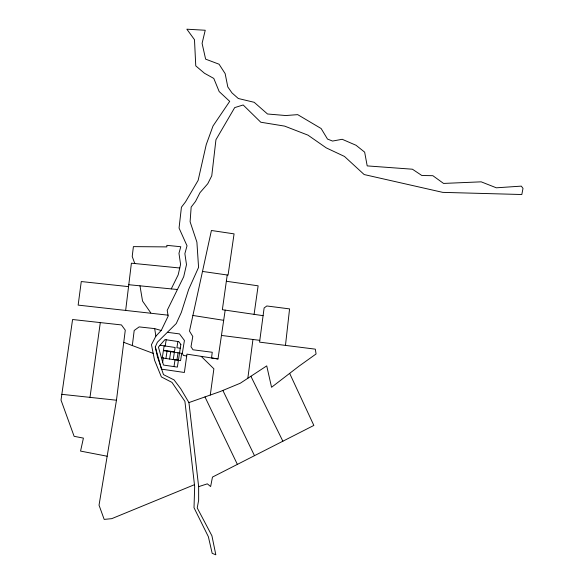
<?xml version="1.0" encoding="UTF-8"?>
<svg xmlns="http://www.w3.org/2000/svg" width="584" height="584" viewBox="0 0 584 584"><rect width="100%" height="100%" fill="white"/><g stroke="black" fill="none" stroke-linecap="round" stroke-linejoin="round"><path stroke-width="0.88" d="M285.466 345.399L289.576 308.899L266.822 305.972L264.121 307.98L259.566 342.136L315.331 349.159L316.068 353.97L299.059 366.132L271.56 387.28L266.735 365.883L240.294 383.221L220.27 391.514L188.939 402.58L198.648 486.654L198.648 500.225L197.224 507.919L211.919 535.776L215.832 554.8L212.174 553.318L208.378 536.74L194.019 507.73L194.669 486.56L184.916 401.369L171.973 382.403L161.388 376.928L154.541 360.175L151.453 344.691L155.87 336.18L161.293 330.376L168.185 316.039L167.199 310.359L183.704 276.728L186.493 264.64L184.873 253.646L187.019 245.798L179.054 228.067L181.434 207.218L185.522 201.874L198.137 180.361L206.232 144.613L213.007 126.005L229.702 101.353L219.183 91.571L213.788 78.424L204.509 73.277L195.764 65.868L194.487 39.69L186.858 29.2L205.232 30.251L202.086 43.347L205.619 59.137L219.058 64.211L225.147 73.613L227.804 86.943L231.972 92.892L238.308 98.506L254.179 102.302L267.516 113.997L285.81 115.537L297.687 114.639L321.149 128.538L327.5 139.065L332.537 141.065L342.188 139.284L356.05 145.277L364.657 152.154L367.197 165.9L412.428 169.214L421.831 175.499L432.853 175.696L443.555 183.427L481.194 181.836L496.342 187.807L521.315 186.128L523.001 188.391L521.819 194.516L442.738 192.37L364.161 174.55L344.465 156.439L326.273 147.891L307.972 135.145L284.642 126.115L260.785 122.231L243.17 104.974L234.695 107.609L215.949 139.722L211.766 175.791L207.758 183.741L200.005 192.647L195.509 201.444L191.165 207.086L190.099 221.745L196.903 242.141L198.567 267.377L188.625 289.511L181.347 312.382L176.273 323.514L157.381 342.224L155.286 346.911L157.41 356.663L163.483 374.629L174.083 379.921L180.704 388.71L188.939 402.58M125.691 310.199L131.393 263.194L179.755 267.998M132.327 345.546L134.196 330.478L139.153 326.894L154.68 328.617L161.177 330.5M194.457 484.684L111.748 518.658L104.178 519.402L99.032 505.182L116.464 400.222L125.283 330.172L121.443 324.93L72.577 319.514L61.013 400.084L74.124 436.321L83.417 438.109L80.555 451.089L107.164 456.228M247.835 378.271L252.952 339.465M89.994 397.361L100.302 322.587M210.276 395.047L213.883 368.803L201.21 356.357M227.227 274.991L222.351 309.71L263.077 315.667M254.091 314.353L258.128 285.817L226.337 281.262M155.286 346.911L161.52 369.139L184.376 372.475L186.96 354.145L217.993 358.956L225.183 310.126M173.244 359.569L174.382 352.262M173.988 366.599L175.098 359.416L178.47 359.905M177.872 341.494L176.908 347.736L180.273 348.225M176.915 360.109L178.04 352.802M162.659 362.16L163.359 357.7L161.323 357.401M165.199 346.02L166.185 339.779M165.907 358.496L167.053 351.188M169.579 359.036L170.718 351.729M164.148 345.867L163.462 350.239L174.448 351.845L175.127 347.473L160.038 345.261M171.251 288.905L178.171 274.845L180.587 264.406L178.967 253.295L180.77 246.733L166.841 245.338L166.841 246.901L133.4 246.623L132.21 256.449L134.787 263.53M198.648 486.654L207.335 483.837L210.634 486.545L212.466 477.084L313.849 425.429L289.671 373.402M128.779 284.715L177.434 289.511M168.039 315.17L78.146 305.111L81.271 281.539L128.546 286.635M61.831 394.324L116.464 400.222M221.453 335.435L259.763 340.341M167.396 332.311L179.507 333.909L184.42 340.472L182.317 353.422L183.412 355.466L186.705 355.977M202.495 271.436L228.067 275.108L234.074 233.87L211.415 230.49L189.493 331.121L192.786 336.479L190.997 346.714L192.997 349.787L212.248 352.262L211.539 357.956L217.993 358.956M192.903 315.469L223.679 320.309M123.757 342.333L153.183 353.371M150.774 312.878L142.547 301.067L139.977 285.817M250.894 376.271L282.868 441.212M222.869 390.44L254.485 455.673M204.977 396.923L237.374 464.389M154.68 328.617L155.87 336.18M180.857 344.421L177.361 367.095L163.476 365.066L158.432 347.108L164.965 339.596L178.762 341.625L180.857 344.421M181.704 353.335L180.58 360.642L162.243 357.963L163.396 350.656L181.704 353.335"/></g></svg>
